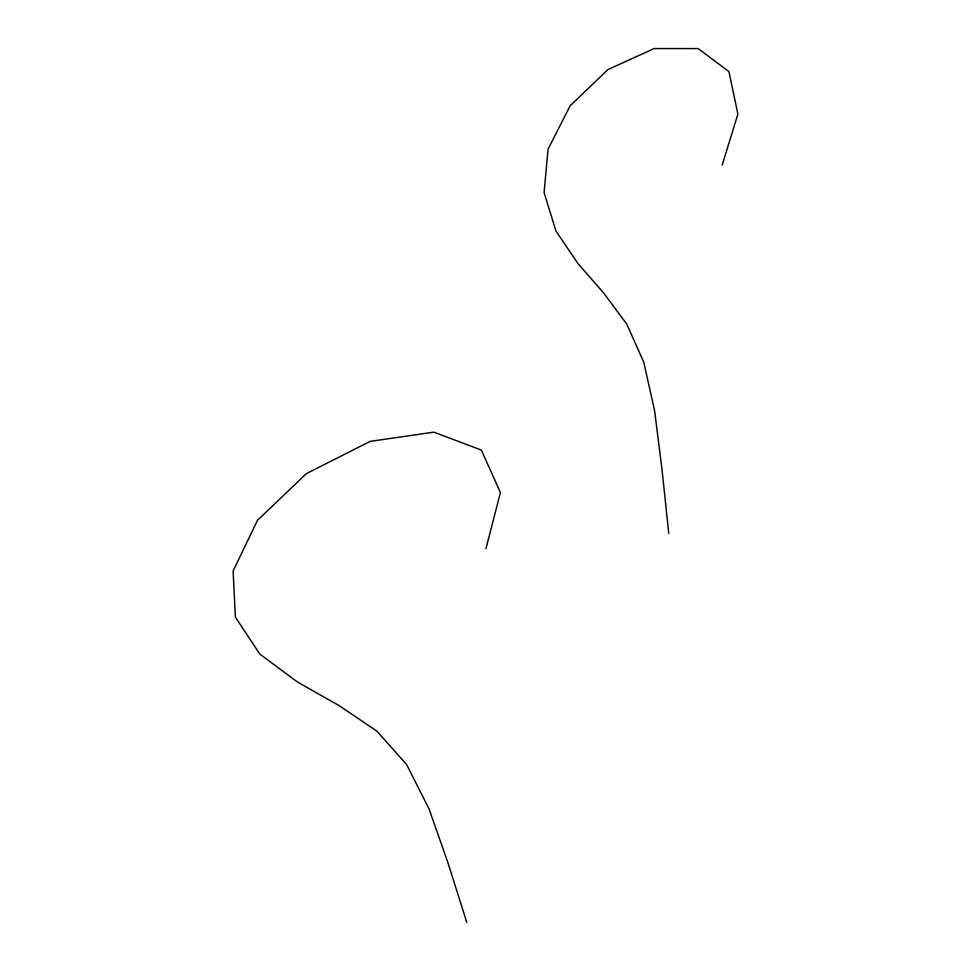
<?xml version="1.0" encoding="UTF-8"?>
<svg xmlns="http://www.w3.org/2000/svg" width="971" height="971" viewBox="0 0 971 971"><rect width="100%" height="100%" fill="white"/><g stroke="black" fill="none" stroke-linecap="round" stroke-linejoin="round"><path stroke-width="1.46" d="M485.937 548.761L500.417 492.564L481.337 450.059L433.806 432.156L370.133 441.38L306.338 473.666L257.461 520.335L233.101 571.021L235.395 617.095L259.718 653.993L297.466 682.043L339.085 705.577L376.784 731.054L406.582 764.505L429.121 809.074L448.165 863.498L466.808 922.45M722.181 165.167L737.899 114.044L728.918 71.599L698.185 48.574L654.138 48.55L607.919 69.584L570.147 105.754L548.069 149.194L544.088 192.525L555.934 231.037L578.073 263.687L603.707 293.072L626.781 324.108L643.749 362.134L654.575 410.587L661.991 469.199L668.74 533.431"/></g></svg>
